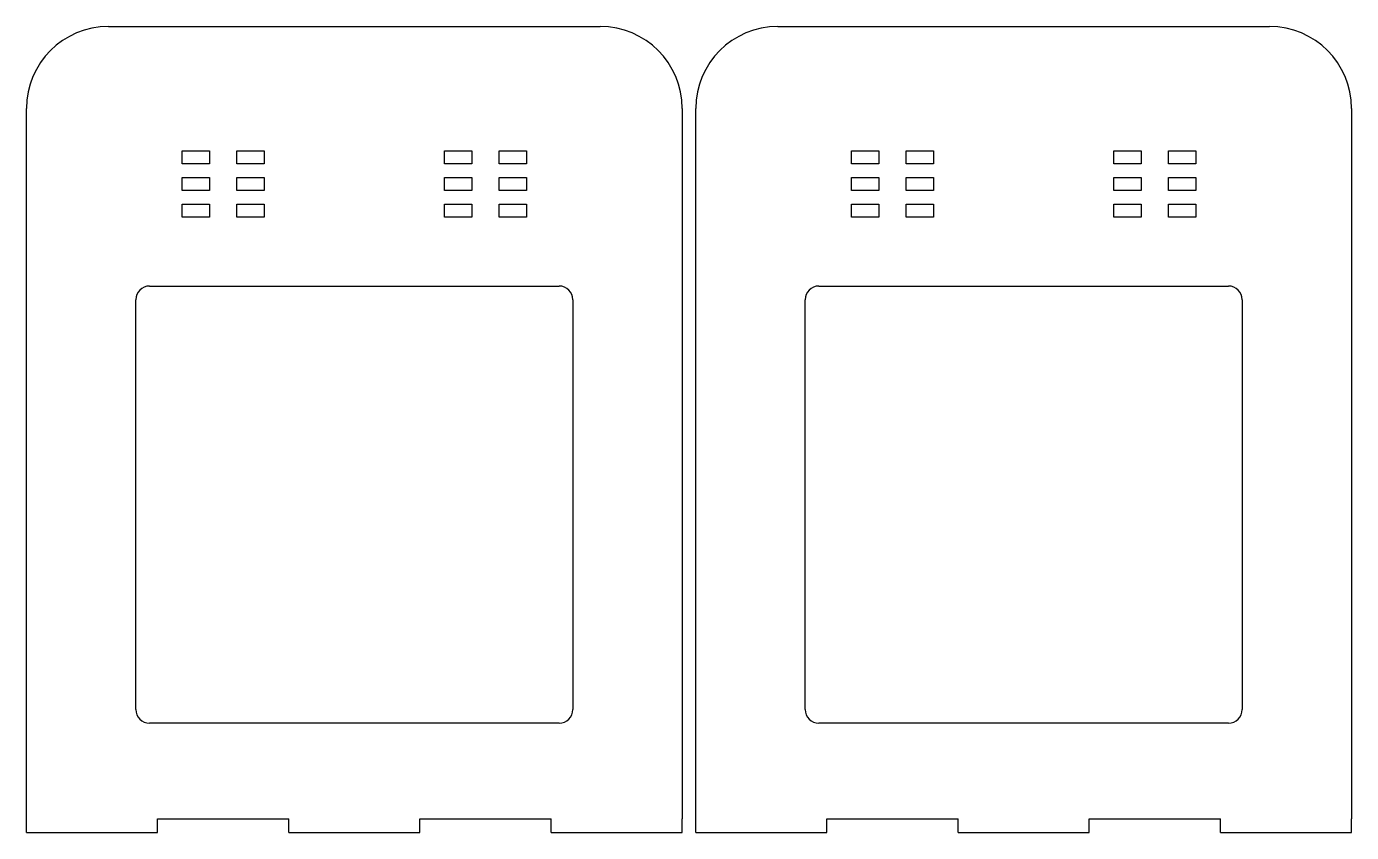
# Model space of a CAD drawing. Header units: inches. Extents: x 53 to 538, y 35 to 330.
import ezdxf

# ---------------------------------------------------------------- set-up
doc = ezdxf.new("R2010")
doc.units = ezdxf.units.IN
doc.header["$MEASUREMENT"] = 0

msp = doc.modelspace()

# ---------------------------------------------------------------- linework, layer by layer
for p, q in [((83.49, 329.92), (263.49, 329.92)), ((328.49, 329.92), (508.49, 329.92)), ((53.49, 39.92), (53.49, 299.92)), ((293.49, 299.92), (293.49, 39.92)), ((298.49, 39.92), (298.49, 299.92)), ((538.49, 299.92), (538.49, 39.92)), ((110.49, 284.42), (120.49, 284.42)), ((110.49, 279.67), (110.49, 284.42)), ((120.49, 284.42), (120.49, 279.67)), ((130.49, 284.42), (140.49, 284.42)), ((130.49, 279.67), (130.49, 284.42)), ((140.49, 284.42), (140.49, 279.67)), ((206.49, 284.42), (216.49, 284.42)), ((206.49, 279.67), (206.49, 284.42)), ((216.49, 284.42), (216.49, 279.67)), ((226.49, 284.42), (236.49, 284.42)), ((226.49, 279.67), (226.49, 284.42)), ((236.49, 284.42), (236.49, 279.67)), ((355.49, 284.42), (365.49, 284.42)), ((355.49, 279.67), (355.49, 284.42)), ((365.49, 284.42), (365.49, 279.67)), ((375.49, 284.42), (385.49, 284.42)), ((375.49, 279.67), (375.49, 284.42)), ((385.49, 284.42), (385.49, 279.67)), ((451.49, 284.42), (461.49, 284.42)), ((451.49, 279.67), (451.49, 284.42)), ((461.49, 284.42), (461.49, 279.67)), ((471.49, 284.42), (481.49, 284.42)), ((471.49, 279.67), (471.49, 284.42)), ((481.49, 284.42), (481.49, 279.67)), ((120.49, 279.67), (110.49, 279.67)), ((140.49, 279.67), (130.49, 279.67)), ((216.49, 279.67), (206.49, 279.67)), ((236.49, 279.67), (226.49, 279.67)), ((365.49, 279.67), (355.49, 279.67)), ((385.49, 279.67), (375.49, 279.67)), ((461.49, 279.67), (451.49, 279.67)), ((481.49, 279.67), (471.49, 279.67)), ((110.49, 274.67), (120.49, 274.67)), ((110.49, 269.92), (110.49, 274.67)), ((120.49, 274.67), (120.49, 269.92)), ((130.49, 274.67), (140.49, 274.67)), ((130.49, 269.92), (130.49, 274.67)), ((140.49, 274.67), (140.49, 269.92)), ((206.49, 274.67), (216.49, 274.67)), ((206.49, 269.92), (206.49, 274.67)), ((216.49, 274.67), (216.49, 269.92)), ((226.49, 274.67), (236.49, 274.67)), ((226.49, 269.92), (226.49, 274.67)), ((236.49, 274.67), (236.49, 269.92)), ((355.49, 274.67), (365.49, 274.67)), ((355.49, 269.92), (355.49, 274.67)), ((365.49, 274.67), (365.49, 269.92)), ((375.49, 274.67), (385.49, 274.67)), ((375.49, 269.92), (375.49, 274.67)), ((385.49, 274.67), (385.49, 269.92)), ((451.49, 274.67), (461.49, 274.67)), ((451.49, 269.92), (451.49, 274.67)), ((461.49, 274.67), (461.49, 269.92)), ((471.49, 274.67), (481.49, 274.67)), ((471.49, 269.92), (471.49, 274.67)), ((481.49, 274.67), (481.49, 269.92)), ((120.49, 269.92), (110.49, 269.92)), ((140.49, 269.92), (130.49, 269.92)), ((216.49, 269.92), (206.49, 269.92)), ((236.49, 269.92), (226.49, 269.92)), ((365.49, 269.92), (355.49, 269.92)), ((385.49, 269.92), (375.49, 269.92)), ((461.49, 269.92), (451.49, 269.92)), ((481.49, 269.92), (471.49, 269.92)), ((110.49, 264.92), (120.49, 264.92)), ((110.49, 260.17), (110.49, 264.92)), ((120.49, 264.92), (120.49, 260.17)), ((130.49, 264.92), (140.49, 264.92)), ((130.49, 260.17), (130.49, 264.92)), ((140.49, 264.92), (140.49, 260.17)), ((206.49, 264.92), (216.49, 264.92)), ((206.49, 260.17), (206.49, 264.92)), ((216.49, 264.92), (216.49, 260.17)), ((226.49, 264.92), (236.49, 264.92)), ((226.49, 260.17), (226.49, 264.92)), ((236.49, 264.92), (236.49, 260.17)), ((355.49, 264.92), (365.49, 264.92)), ((355.49, 260.17), (355.49, 264.92)), ((365.49, 264.92), (365.49, 260.17)), ((375.49, 264.92), (385.49, 264.92)), ((375.49, 260.17), (375.49, 264.92)), ((385.49, 264.92), (385.49, 260.17)), ((451.49, 264.92), (461.49, 264.92)), ((451.49, 260.17), (451.49, 264.92)), ((461.49, 264.92), (461.49, 260.17)), ((471.49, 264.92), (481.49, 264.92)), ((471.49, 260.17), (471.49, 264.92)), ((481.49, 264.92), (481.49, 260.17)), ((120.49, 260.17), (110.49, 260.17)), ((140.49, 260.17), (130.49, 260.17)), ((216.49, 260.17), (206.49, 260.17)), ((236.49, 260.17), (226.49, 260.17)), ((365.49, 260.17), (355.49, 260.17)), ((385.49, 260.17), (375.49, 260.17)), ((461.49, 260.17), (451.49, 260.17)), ((481.49, 260.17), (471.49, 260.17)), ((98.49, 234.92), (248.49, 234.92)), ((343.49, 234.92), (493.49, 234.92)), ((93.49, 79.92), (93.49, 229.92)), ((253.49, 229.92), (253.49, 79.92)), ((338.49, 79.92), (338.49, 229.92)), ((498.49, 229.92), (498.49, 79.92)), ((248.49, 74.92), (98.49, 74.92)), ((493.49, 74.92), (343.49, 74.92)), ((53.49, 34.92), (53.49, 39.92)), ((101.49, 34.92), (101.49, 39.92)), ((101.49, 39.92), (149.49, 39.92)), ((149.49, 34.92), (149.49, 39.92)), ((197.49, 34.92), (197.49, 39.92)), ((197.49, 39.92), (245.49, 39.92)), ((245.49, 34.92), (245.49, 39.92)), ((293.49, 34.92), (293.49, 39.92)), ((298.49, 34.92), (298.49, 39.92)), ((346.49, 34.92), (346.49, 39.92)), ((346.49, 39.92), (394.49, 39.92)), ((394.49, 34.92), (394.49, 39.92)), ((442.49, 34.92), (442.49, 39.92)), ((442.49, 39.92), (490.49, 39.92)), ((490.49, 34.92), (490.49, 39.92)), ((538.49, 34.92), (538.49, 39.92)), ((53.49, 34.92), (101.49, 34.92)), ((149.49, 34.92), (197.49, 34.92)), ((245.49, 34.92), (293.49, 34.92)), ((298.49, 34.92), (346.49, 34.92)), ((394.49, 34.92), (442.49, 34.92)), ((490.49, 34.92), (538.49, 34.92))]:
    msp.add_line(p, q)
for centre, radius, start, end in [((83.49, 299.92), 30, 90, 180), ((263.49, 299.92), 30, 0, 90), ((328.49, 299.92), 30, 90, 180), ((508.49, 299.92), 30, 0, 90), ((98.49, 229.92), 5, 90, 180), ((248.49, 229.92), 5, 0, 90), ((343.49, 229.92), 5, 90, 180), ((493.49, 229.92), 5, 0, 90), ((98.49, 79.92), 5, 180, 270), ((248.49, 79.92), 5, 270, 0), ((343.49, 79.92), 5, 180, 270), ((493.49, 79.92), 5, 270, 0)]:
    msp.add_arc(centre, radius, start, end)

doc.saveas('drawing.dxf')
